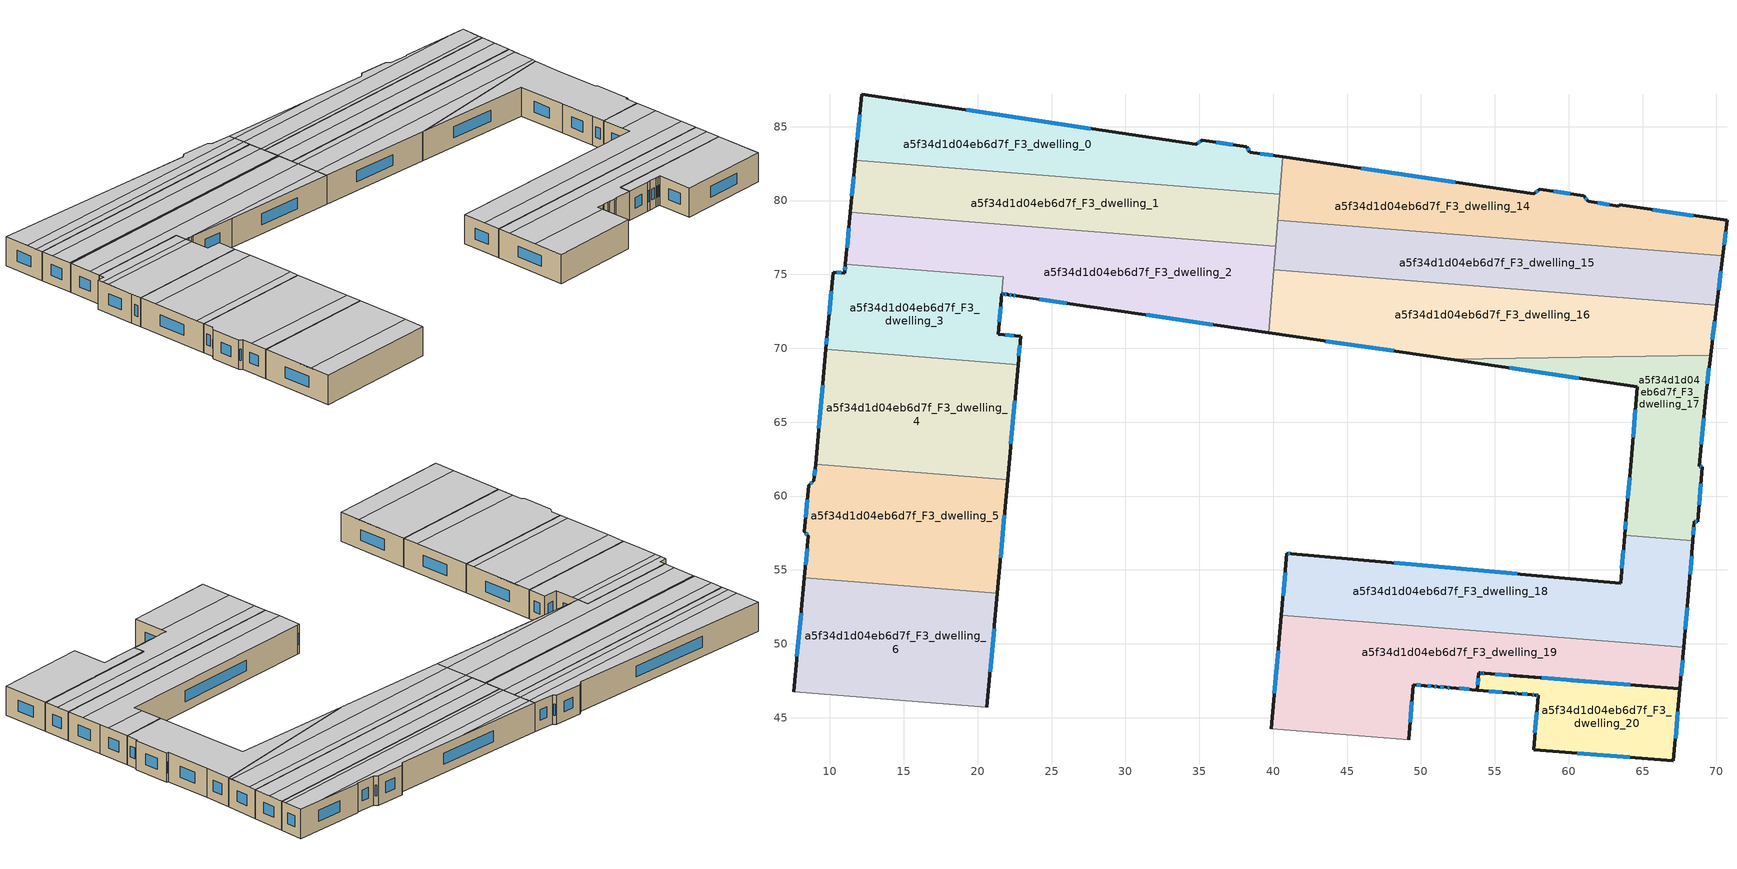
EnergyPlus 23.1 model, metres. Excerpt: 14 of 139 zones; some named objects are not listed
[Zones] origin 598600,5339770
a5f34d1d04eb6d7f_F3_dwelling_0
 floor to a5f34d1d04eb6d7f_F2_dwelling_0 (EU_floor_Construction): 40.65,82.95 40.45,80.43 11.72,82.73 12.15,87.2 34.75,83.8 35.21,84.1 38.2,83.65 38.43,83.27 z9
 wall outside (EU_wall_Construction): 40.65,82.95 38.43,83.27 38.2,83.65 35.21,84.1 34.75,83.8 12.15,87.2 11.72,82.73 z9:12
 wall to a5f34d1d04eb6d7f_F3_dwelling_1 (EU_wall_Construction): 11.72,82.73 40.45,80.43 z9:12
 wall to a5f34d1d04eb6d7f_F3_dwelling_14 (EU_wall_Construction): 40.45,80.43 40.65,82.95 z9:12
 window (EU_Window_Construction): 37.26,83.79 36.15,83.96 / 38.36,83.39 38.27,83.53 / 39.96,83.05 39.13,83.17 / 12.01,85.8 11.86,84.13 / 27.67,84.87 19.23,86.13 / 35.06,84 34.89,83.89 z9.94:11.06
 ceiling to a5f34d1d04eb6d7f_F4_dwelling_0 (EU_floor_Construction): 40.6,82.27 40.65,82.95 38.43,83.27 38.29,83.51 38.2,83.65 35.21,84.1 34.75,83.8 12.15,87.2 11.9,84.57 z12
 ceiling to a5f34d1d04eb6d7f_F4_dwelling_1 (EU_floor_Construction): 40.51,81.21 40.6,82.27 11.9,84.57 11.8,83.51 z12
 ceiling to a5f34d1d04eb6d7f_F4_dwelling_2 (EU_floor_Construction): 40.45,80.43 40.51,81.21 11.8,83.51 11.72,82.73 z12
a5f34d1d04eb6d7f_F3_dwelling_1
 floor to a5f34d1d04eb6d7f_F2_dwelling_1 (EU_floor_Construction): 40.45,80.43 40.17,76.91 11.39,79.21 11.72,82.73 z9
 wall outside (EU_wall_Construction): 11.72,82.73 11.39,79.21 z9:12
 wall to a5f34d1d04eb6d7f_F3_dwelling_2 (EU_wall_Construction): 11.39,79.21 40.17,76.91 z9:12
 wall to a5f34d1d04eb6d7f_F3_dwelling_15 (EU_wall_Construction): 40.17,76.91 40.31,78.67 z9:12
 wall to a5f34d1d04eb6d7f_F3_dwelling_14 (EU_wall_Construction): 40.31,78.67 40.45,80.43 z9:12
 window (EU_Window_Construction): 11.62,81.62 11.49,80.31 z9.94:11.06
 ceiling to a5f34d1d04eb6d7f_F4_dwelling_3 (EU_floor_Construction): 40.18,77.06 40.35,79.14 11.6,81.44 11.4,79.36 z12
 ceiling to a5f34d1d04eb6d7f_F4_dwelling_2 (EU_floor_Construction): 40.35,79.14 40.45,80.43 11.72,82.73 11.6,81.44 z12
 ceiling adiabatic (EU_roof_Construction): 40.17,76.91 40.18,77.06 11.4,79.36 11.39,79.21 z12
a5f34d1d04eb6d7f_F3_dwelling_14
 floor to a5f34d1d04eb6d7f_F2_dwelling_14 (EU_floor_Construction): 70.72,78.66 70.42,76.26 40.31,78.67 40.65,82.95 57.64,80.47 58.05,80.78 61.03,80.32 61.32,79.94 63.38,79.62 63.42,79.72 z9
 wall outside (EU_wall_Construction): 70.42,76.26 70.72,78.66 63.42,79.72 63.38,79.62 61.32,79.94 61.03,80.32 58.05,80.78 57.64,80.47 40.65,82.95 z9:12
 wall to a5f34d1d04eb6d7f_F3_dwelling_15 (EU_wall_Construction): 40.31,78.67 70.42,76.26 z9:12
 window (EU_Window_Construction): 60.09,80.46 58.98,80.63 / 61.23,80.06 61.12,80.2 / 62.74,79.72 61.97,79.84 / 68.43,78.99 65.71,79.38 / 70.52,77.01 70.62,77.9 / 52.31,81.25 45.98,82.17 / 57.92,80.68 57.77,80.56 z9.94:11.06
 ceiling to a5f34d1d04eb6d7f_F4_dwelling_1 (EU_floor_Construction): 68.66,78.95 63.42,79.72 63.38,79.62 61.32,79.94 61.03,80.32 58.05,80.78 57.64,80.47 50.95,81.44 40.6,82.27 40.51,81.21 z12
 ceiling to a5f34d1d04eb6d7f_F4_dwelling_2 (EU_floor_Construction): 70.48,76.72 70.72,78.66 68.66,78.95 40.51,81.21 40.35,79.14 z12
 ceiling to a5f34d1d04eb6d7f_F4_dwelling_0 (EU_floor_Construction): 50.95,81.44 40.65,82.95 40.6,82.27 z12
 ceiling to a5f34d1d04eb6d7f_F4_dwelling_3 (EU_floor_Construction): 70.42,76.26 70.48,76.72 40.35,79.14 40.31,78.67 z12
a5f34d1d04eb6d7f_F3_dwelling_15
 floor to a5f34d1d04eb6d7f_F2_dwelling_15 (EU_floor_Construction): 70.42,76.26 70.01,72.9 40.04,75.3 40.31,78.67 z9
 wall outside (EU_wall_Construction): 70.01,72.9 70.42,76.26 z9:12
 wall to a5f34d1d04eb6d7f_F3_dwelling_16 (EU_wall_Construction): 40.04,75.3 70.01,72.9 z9:12
 wall to a5f34d1d04eb6d7f_F3_dwelling_2 (EU_wall_Construction): 40.17,76.91 40.04,75.3 z9:12
 window (EU_Window_Construction): 70.14,73.95 70.3,75.21 z9.94:11.06
 ceiling to a5f34d1d04eb6d7f_F4_dwelling_4 (EU_floor_Construction): 70.01,72.9 70.23,74.65 40.18,77.06 40.04,75.3 z12
 ceiling to a5f34d1d04eb6d7f_F4_dwelling_3 (EU_floor_Construction): 70.23,74.65 70.42,76.26 40.31,78.67 40.18,77.06 z12
a5f34d1d04eb6d7f_F3_dwelling_16
 floor to a5f34d1d04eb6d7f_F2_dwelling_16 (EU_floor_Construction): 70.01,72.9 69.6,69.53 52.02,69.26 39.7,71.06 40.04,75.3 z9
 wall outside (EU_wall_Construction): 39.7,71.06 52.01,69.26 / 69.6,69.53 70.01,72.9 z9:12
 wall to a5f34d1d04eb6d7f_F3_dwelling_17 (EU_wall_Construction): 52.02,69.26 69.6,69.52 z9:12
 wall to a5f34d1d04eb6d7f_F3_dwelling_2 (EU_wall_Construction): 40.04,75.3 39.7,71.06 z9:12
 window (EU_Window_Construction): 43.56,70.49 48.15,69.82 / 69.73,70.59 69.89,71.84 z9.94:11.06
 ceiling to a5f34d1d04eb6d7f_F4_dwelling_5 (EU_floor_Construction): 69.64,69.86 69.92,72.13 39.98,74.53 39.8,72.25 z12
 ceiling to a5f34d1d04eb6d7f_F4_dwelling_6 (EU_floor_Construction): 69.6,69.52 69.64,69.86 39.8,72.25 39.7,71.06 52.02,69.26 z12
 ceiling to a5f34d1d04eb6d7f_F4_dwelling_4 (EU_floor_Construction): 69.92,72.13 70.01,72.9 40.04,75.3 39.98,74.53 z12
a5f34d1d04eb6d7f_F3_dwelling_17
 floor to a5f34d1d04eb6d7f_F2_dwelling_17 (EU_floor_Construction): 69.6,69.52 69.26,66.74 68.83,62.03 69.05,61.99 68.73,58.25 68.51,58.29 68.4,56.96 63.79,57.33 63.9,58.69 64.23,62.42 64.65,67.41 52.02,69.26 z9
 wall outside (EU_wall_Construction): 68.4,56.96 68.51,58.29 68.73,58.25 69.05,61.99 68.83,62.03 69.26,66.74 69.6,69.52 / 52.02,69.26 64.65,67.41 64.23,62.42 63.9,58.69 63.79,57.33 z9:12
 wall to a5f34d1d04eb6d7f_F3_dwelling_18 (EU_wall_Construction): 63.79,57.33 68.4,56.96 z9:12
 window (EU_Window_Construction): 69.37,67.61 69.5,68.65 / 68.97,63.5 69.13,65.26 / 68.98,62 68.9,62.01 / 68.83,59.42 68.95,60.82 / 68.58,58.28 68.66,58.27 / 68.44,57.38 68.48,57.87 / 63.87,58.26 63.83,57.76 / 64.13,61.25 64.01,59.86 / 64.52,65.85 64.36,63.99 / 55.98,68.68 60.69,67.99 z9.94:11.06
 ceiling to a5f34d1d04eb6d7f_F4_dwelling_6 (EU_floor_Construction): 68.4,56.97 68.51,58.29 68.73,58.25 69.05,61.99 68.83,62.03 69.26,66.74 69.6,69.52 52.02,69.26 64.65,67.41 64.23,62.42 63.9,58.69 63.79,57.33 z12
a5f34d1d04eb6d7f_F3_dwelling_18
 floor to a5f34d1d04eb6d7f_F2_dwelling_18 (EU_floor_Construction): 68.4,56.96 68.14,53.68 67.79,49.76 40.55,51.94 40.93,56.13 41.22,56.1 63.51,54.1 63.79,57.33 z9
 wall outside (EU_wall_Construction): 63.79,57.33 63.51,54.1 41.22,56.1 40.93,56.13 40.55,51.94 / 67.79,49.76 68.14,53.68 68.4,56.96 z9:12
 wall to a5f34d1d04eb6d7f_F3_dwelling_19 (EU_wall_Construction): 40.55,51.94 67.79,49.76 z9:12
 window (EU_Window_Construction): 41.13,56.11 41.02,56.12 / 56.53,54.73 48.21,55.48 / 63.7,56.32 63.6,55.12 / 68.22,54.71 68.32,55.94 / 67.9,50.99 68.03,52.45 / 40.81,54.82 40.67,53.25 z9.94:11.06
 ceiling to a5f34d1d04eb6d7f_F4_dwelling_10 (EU_floor_Construction): 67.94,51.52 68.14,53.68 68.22,54.64 63.59,55.01 63.51,54.1 41.22,56.1 40.93,56.13 40.71,53.7 z12
 ceiling to a5f34d1d04eb6d7f_F4_dwelling_6 (EU_floor_Construction): 68.22,54.64 68.4,56.97 63.79,57.33 63.59,55.01 z12
 ceiling to a5f34d1d04eb6d7f_F4_dwelling_11 (EU_floor_Construction): 67.79,49.76 67.94,51.52 40.71,53.7 40.55,51.94 z12
a5f34d1d04eb6d7f_F3_dwelling_19
 floor to a5f34d1d04eb6d7f_F2_dwelling_19 (EU_floor_Construction): 67.79,49.76 67.53,46.94 53.92,48.03 53.82,46.87 52.03,47.02 51.73,47.05 51.13,47.1 50.83,47.13 50.29,47.17 50.23,47.18 49.48,47.24 49.17,43.52 39.86,44.26 40.55,51.94 z9
 wall outside (EU_wall_Construction): 49.17,43.52 49.48,47.24 50.23,47.18 50.29,47.17 50.83,47.13 51.13,47.1 / 40.55,51.94 39.86,44.26 / 53.82,46.87 53.92,48.03 67.53,46.94 67.79,49.76 z9:12
 wall to a5f34d1d04eb6d7f_F3_dwelling_22 (EU_wall_Construction): 39.86,44.26 49.17,43.52 z9:12
 wall to a5f34d1d04eb6d7f_F3_dwelling_20 (EU_wall_Construction): 51.13,47.1 51.73,47.05 52.03,47.02 53.82,46.87 z9:12
 window (EU_Window_Construction): 49.72,47.22 50,47.2 / 49.27,44.68 49.39,46.07 / 40.34,49.53 40.08,46.67 / 67.61,47.83 67.71,48.88 / 58.19,47.69 63.27,47.29 / 53.85,47.24 53.89,47.67 / 50.92,47.12 51.04,47.11 / 50.46,47.16 50.66,47.14 z9.94:11.06
 ceiling to a5f34d1d04eb6d7f_F4_dwelling_12 (EU_floor_Construction): 67.53,46.94 67.67,48.41 40.43,50.59 40.15,47.49 49.44,46.74 49.48,47.24 50.24,47.18 50.29,47.17 50.83,47.13 51.13,47.1 51.73,47.05 52.03,47.02 53.82,46.87 53.92,48.03 54,48.03 54.13,48.02 54.3,48 56.69,47.81 56.77,47.81 z12
 ceiling to a5f34d1d04eb6d7f_F4_dwelling_15 (EU_floor_Construction): 49.17,43.52 49.44,46.74 40.15,47.49 39.86,44.26 z12
 ceiling to a5f34d1d04eb6d7f_F4_dwelling_11 (EU_floor_Construction): 67.67,48.41 67.79,49.76 40.55,51.94 40.43,50.59 z12
a5f34d1d04eb6d7f_F3_dwelling_2
 floor to a5f34d1d04eb6d7f_F2_dwelling_2 (EU_floor_Construction): 40.17,76.91 39.7,71.06 22.6,73.55 22.38,73.58 22.08,73.63 21.99,73.64 21.79,73.67 21.64,73.69 21.74,74.84 11.06,75.7 11.39,79.21 z9
 wall outside (EU_wall_Construction): 21.64,73.69 21.79,73.67 21.99,73.64 22.08,73.63 22.38,73.58 22.6,73.55 27.6,72.82 / 11.39,79.21 11.06,75.7 / 27.61,72.82 39.7,71.06 z9:12
 wall to a5f34d1d04eb6d7f_F3_dwelling_3 (EU_wall_Construction): 21.74,74.84 21.64,73.69 / 11.06,75.7 21.74,74.85 z9:12
 window (EU_Window_Construction): 22.45,73.57 22.53,73.56 / 22.18,73.61 22.29,73.6 / 21.85,73.66 21.93,73.65 / 21.69,73.69 21.74,73.68 / 11.29,78.11 11.16,76.8 / 31.4,72.27 35.91,71.61 / 24.17,73.32 26.03,73.05 z9.94:11.06
 ceiling adiabatic (EU_roof_Construction): 39.98,74.53 40.17,76.91 11.39,79.21 11.17,76.83 z12; 39.7,71.06 39.8,72.25 21.64,73.71 21.64,73.69 21.79,73.67 21.99,73.64 22.08,73.63 22.38,73.58 22.6,73.55 z12
 ceiling to a5f34d1d04eb6d7f_F4_dwelling_5 (EU_floor_Construction): 39.8,72.25 39.98,74.53 11.17,76.83 11.06,75.7 21.74,74.84 21.64,73.71 z12
a5f34d1d04eb6d7f_F3_dwelling_20
 floor to a5f34d1d04eb6d7f_F2_dwelling_20 (EU_floor_Construction): 67.53,46.94 67.09,42.08 57.62,42.84 57.94,46.52 57.78,46.53 57.73,46.54 57.49,46.56 56.59,46.63 56.29,46.66 51.13,47.1 51.73,47.05 52.03,47.02 53.82,46.87 53.92,48.03 54,48.03 54.13,48.02 54.3,48 56.69,47.81 56.77,47.81 z9
 wall outside (EU_wall_Construction): 57.49,46.56 57.73,46.54 57.78,46.53 57.94,46.52 57.62,42.84 67.09,42.08 67.53,46.94 56.77,47.81 56.69,47.81 54.3,48 54.13,48.02 54,48.03 53.92,48.03 53.82,46.87 52.03,47.02 51.73,47.05 51.13,47.1 / 53.82,46.87 56.29,46.66 56.59,46.63 57.49,46.56 z9:12
 window (EU_Window_Construction): 57.56,46.55 57.65,46.54 / 57.83,46.53 57.89,46.52 / 57.84,45.36 57.72,43.99 / 60.59,42.6 64.12,42.32 / 67.23,43.61 67.4,45.42 / 64.16,47.21 60.15,47.54 / 55.94,47.87 55.05,47.94 / 54.24,48.01 54.18,48.01 / 54.09,48.02 54.04,48.02 / 53.89,47.67 53.85,47.24 / 53.26,46.92 52.59,46.98 / 51.93,47.03 51.82,47.04 / 51.54,47.07 51.32,47.08 / 56.38,46.65 56.5,46.64 / 56.87,46.61 57.2,46.58 / 54.59,46.8 55.52,46.73 z9.94:11.06
 ceiling to a5f34d1d04eb6d7f_F4_dwelling_12 (EU_floor_Construction): 67.09,42.08 67.53,46.94 56.77,47.81 56.69,47.81 54.3,48 54.13,48.02 54,48.03 53.92,48.03 53.82,46.87 52.03,47.02 51.73,47.05 51.13,47.1 56.29,46.66 56.59,46.63 57.61,46.55 57.73,46.54 57.78,46.53 57.94,46.52 57.62,42.84 z12
a5f34d1d04eb6d7f_F3_dwelling_3
 floor to a5f34d1d04eb6d7f_F2_dwelling_3 (EU_floor_Construction): 21.74,74.85 21.64,73.69 21.39,70.95 22.92,70.8 22.74,68.88 9.73,69.93 9.83,71.01 10.21,75.15 11,75.09 11.06,75.7 z9
 wall outside (EU_wall_Construction): 22.74,68.88 22.92,70.8 21.39,70.95 21.64,73.69 / 11.06,75.7 11,75.09 10.21,75.15 9.83,71.01 9.73,69.93 z9:12
 wall to a5f34d1d04eb6d7f_F3_dwelling_4 (EU_wall_Construction): 9.73,69.93 22.74,68.88 z9:12
 window (EU_Window_Construction): 21.46,71.81 21.56,72.83 / 22.44,70.85 21.87,70.9 / 22.8,69.49 22.86,70.2 / 9.8,70.67 9.76,70.27 / 10.09,73.85 9.95,72.31 / 10.75,75.11 10.46,75.13 / 11.04,75.51 11.02,75.28 z9.94:11.06
 ceiling to a5f34d1d04eb6d7f_F4_dwelling_7 (EU_floor_Construction): 22.74,68.89 22.92,70.8 21.39,70.95 21.57,72.96 10.09,73.88 9.83,71.01 9.73,69.93 z12
 ceiling to a5f34d1d04eb6d7f_F4_dwelling_5 (EU_floor_Construction): 21.64,73.71 21.74,74.85 11.06,75.7 11,75.09 10.21,75.15 10.16,74.62 z12
 ceiling to a5f34d1d04eb6d7f_F4_dwelling_6 (EU_floor_Construction): 21.57,72.96 21.64,73.69 21.64,73.71 10.16,74.62 10.09,73.88 z12
a5f34d1d04eb6d7f_F3_dwelling_4
 floor to a5f34d1d04eb6d7f_F2_dwelling_4 (EU_floor_Construction): 22.74,68.88 22.04,61.11 9.03,62.15 9.73,69.93 z9
 wall outside (EU_wall_Construction): 9.73,69.93 9.03,62.15 / 22.04,61.11 22.74,68.88 z9:12
 wall to a5f34d1d04eb6d7f_F3_dwelling_5 (EU_wall_Construction): 9.03,62.15 22.04,61.11 z9:12
 window (EU_Window_Construction): 9.51,67.49 9.25,64.59 / 22.26,63.55 22.52,66.45 z9.94:11.06
 ceiling to a5f34d1d04eb6d7f_F4_dwelling_8 (EU_floor_Construction): 22.12,62.04 22.57,67 9.56,68.04 9.11,63.08 z12
 ceiling to a5f34d1d04eb6d7f_F4_dwelling_7 (EU_floor_Construction): 22.57,67 22.74,68.89 9.73,69.93 9.56,68.04 z12
 ceiling to a5f34d1d04eb6d7f_F4_dwelling_9 (EU_floor_Construction): 22.04,61.11 22.12,62.04 9.11,63.08 9.03,62.15 z12
a5f34d1d04eb6d7f_F3_dwelling_5
 floor to a5f34d1d04eb6d7f_F2_dwelling_5 (EU_floor_Construction): 22.04,61.11 21.34,53.43 8.28,54.48 8.55,57.31 8.28,57.58 8.58,60.74 8.93,61.02 9.03,62.15 z9
 wall outside (EU_wall_Construction): 9.03,62.15 8.93,61.02 8.58,60.74 8.28,57.58 8.55,57.31 8.28,54.48 / 21.34,53.43 22.04,61.11 z9:12
 wall to a5f34d1d04eb6d7f_F3_dwelling_6 (EU_wall_Construction): 8.28,54.48 21.34,53.43 z9:12
 window (EU_Window_Construction): 8.82,60.93 8.69,60.83 / 9,61.8 8.96,61.38 / 21.56,55.84 21.82,58.71 / 8.46,56.42 8.36,55.37 / 8.37,57.5 8.46,57.4 / 8.48,59.75 8.37,58.57 z9.94:11.06
 ceiling to a5f34d1d04eb6d7f_F4_dwelling_9 (EU_floor_Construction): 21.49,55.11 22.04,61.11 9.03,62.15 8.93,61.02 8.58,60.74 8.28,57.58 8.55,57.31 8.45,56.28 z12
 ceiling to a5f34d1d04eb6d7f_F4_dwelling_13 (EU_floor_Construction): 21.34,53.43 21.49,55.11 8.45,56.28 8.28,54.48 z12
a5f34d1d04eb6d7f_F3_dwelling_6
 floor to a5f34d1d04eb6d7f_F2_dwelling_6 (EU_floor_Construction): 21.34,53.43 20.63,45.7 7.54,46.75 8.28,54.48 z9
 wall outside (EU_wall_Construction): 8.28,54.48 7.54,46.75 / 20.63,45.7 21.34,53.43 z9:12
 wall to a5f34d1d04eb6d7f_F3_dwelling_7 (EU_wall_Construction): 7.54,46.75 20.63,45.7 z9:12
 window (EU_Window_Construction): 8.05,52.06 7.77,49.17 / 20.85,48.12 21.12,51.01 z9.94:11.06
 ceiling to a5f34d1d04eb6d7f_F4_dwelling_13 (EU_floor_Construction): 20.83,47.9 21.34,53.43 8.28,54.48 7.75,48.94 z12
 ceiling to a5f34d1d04eb6d7f_F4_dwelling_14 (EU_floor_Construction): 20.63,45.7 20.83,47.9 7.75,48.94 7.54,46.75 z12
[Building]
EU S2 Campaign: North Axis=0; Terrain=City; Solar Distribution=FullExterior
[Site:Location]
Vienna: Latitude=48; Longitude=16.5; Time Zone=1; Elevation=183
[SizingPeriod:WeatherFileDays]
AnnualSizingPeriod: Begin Month=1; Begin Day of Month=1; End Month=12; End Day of Month=31; Day of Week for Start Day=Monday; Use Weather File Daylight Saving Period=No; Use Weather File Rain and Snow Indicators=No
[MATERIAL]
EU_InternalMass_Material: Roughness=MediumRough; Thickness=0.1; Conductivity=1; Density=1800; Specific Heat=900; Thermal Absorptance=0.9; Solar Absorptance=0.7; Visible Absorptance=0.7
[MATERIAL:NOMASS] Roughness=MediumRough; Thermal Absorptance=0.9; Solar Absorptance=0.7; Visible Absorptance=0.7
Name | Thermal Resistance
EU_wall_NoMass | 0.914258
EU_roof_NoMass | 0.954009
EU_floor_NoMass | 1.09711
[WINDOWMATERIAL:SIMPLEGLAZINGSYSTEM]
EU_Window_SimpleGlazing: UFactor=2.09642; Solar Heat Gain Coefficient=0.65; Visible Transmittance=0.65
[CONSTRUCTION]
EU_wall_Construction: EU_wall_NoMass
EU_roof_Construction: EU_roof_NoMass
EU_floor_Construction: EU_floor_NoMass
EU_Window_Construction: EU_Window_SimpleGlazing
EU_InternalMass_Construction: EU_InternalMass_Material
[ZONE] Type=1; Multiplier=1; Ceiling Height=autocalculate; Floor Area=autocalculate; Part of Total Floor Area=Yes
Name | Volume
a5f34d1d04eb6d7f_F3_dwelling_0 | 305.624
a5f34d1d04eb6d7f_F3_dwelling_1 | 305.588
a5f34d1d04eb6d7f_F3_dwelling_14 | 305.602
a5f34d1d04eb6d7f_F3_dwelling_15 | 305.603
a5f34d1d04eb6d7f_F3_dwelling_16 | 396.879
a5f34d1d04eb6d7f_F3_dwelling_17 | 214.189
a5f34d1d04eb6d7f_F3_dwelling_18 | 379.382
a5f34d1d04eb6d7f_F3_dwelling_19 | 383.472
a5f34d1d04eb6d7f_F3_dwelling_2 | 401.276
a5f34d1d04eb6d7f_F3_dwelling_20 | 154.003
a5f34d1d04eb6d7f_F3_dwelling_3 | 209.968
a5f34d1d04eb6d7f_F3_dwelling_4 | 305.599
a5f34d1d04eb6d7f_F3_dwelling_5 | 305.621
a5f34d1d04eb6d7f_F3_dwelling_6 | 305.608
[INTERNALMASS] Construction=EU_InternalMass_Construction
Name | Zone or ZoneList | Surface Area
a5f34d1d04eb6d7f_F3_dwelling_0_EU_InternalMass | a5f34d1d04eb6d7f_F3_dwelling_0 | 101.874
a5f34d1d04eb6d7f_F3_dwelling_1_EU_InternalMass | a5f34d1d04eb6d7f_F3_dwelling_1 | 101.865
a5f34d1d04eb6d7f_F3_dwelling_2_EU_InternalMass | a5f34d1d04eb6d7f_F3_dwelling_2 | 133.755
a5f34d1d04eb6d7f_F3_dwelling_3_EU_InternalMass | a5f34d1d04eb6d7f_F3_dwelling_3 | 69.992
a5f34d1d04eb6d7f_F3_dwelling_4_EU_InternalMass | a5f34d1d04eb6d7f_F3_dwelling_4 | 101.867
a5f34d1d04eb6d7f_F3_dwelling_5_EU_InternalMass | a5f34d1d04eb6d7f_F3_dwelling_5 | 101.874
a5f34d1d04eb6d7f_F3_dwelling_6_EU_InternalMass | a5f34d1d04eb6d7f_F3_dwelling_6 | 101.869
a5f34d1d04eb6d7f_F3_dwelling_14_EU_InternalMass | a5f34d1d04eb6d7f_F3_dwelling_14 | 101.868
a5f34d1d04eb6d7f_F3_dwelling_15_EU_InternalMass | a5f34d1d04eb6d7f_F3_dwelling_15 | 101.868
a5f34d1d04eb6d7f_F3_dwelling_16_EU_InternalMass | a5f34d1d04eb6d7f_F3_dwelling_16 | 132.339
a5f34d1d04eb6d7f_F3_dwelling_17_EU_InternalMass | a5f34d1d04eb6d7f_F3_dwelling_17 | 71.3981
a5f34d1d04eb6d7f_F3_dwelling_18_EU_InternalMass | a5f34d1d04eb6d7f_F3_dwelling_18 | 126.473
a5f34d1d04eb6d7f_F3_dwelling_19_EU_InternalMass | a5f34d1d04eb6d7f_F3_dwelling_19 | 127.811
a5f34d1d04eb6d7f_F3_dwelling_20_EU_InternalMass | a5f34d1d04eb6d7f_F3_dwelling_20 | 51.3323
[OTHEREQUIPMENT] Fuel Type=Electricity; Design Level Calculation Method=Watts/Area; Power per Zone Floor Area=1; Fraction Latent=0; Fraction Radiant=0; Fraction Lost=0; Carbon Dioxide Generation Rate=0; EndUse Subcategory=EU_Step8_InternalGains
Name | Zone or ZoneList or Space or SpaceList | Schedule
EU_Step8_InternalGain_a5f34d1d04eb6d7f_F3_dwelling_0_f000 | a5f34d1d04eb6d7f_F3_dwelling_0 | EU_Step8_GainSchedule_a5f34d1d04eb6d7f_F3_dwelling_0_f000
EU_Step8_InternalGain_a5f34d1d04eb6d7f_F3_dwelling_1_f000 | a5f34d1d04eb6d7f_F3_dwelling_1 | EU_Step8_GainSchedule_a5f34d1d04eb6d7f_F3_dwelling_1_f000
EU_Step8_InternalGain_a5f34d1d04eb6d7f_F3_dwelling_2_f000 | a5f34d1d04eb6d7f_F3_dwelling_2 | EU_Step8_GainSchedule_a5f34d1d04eb6d7f_F3_dwelling_2_f000
EU_Step8_InternalGain_a5f34d1d04eb6d7f_F3_dwelling_3_f000 | a5f34d1d04eb6d7f_F3_dwelling_3 | EU_Step8_GainSchedule_a5f34d1d04eb6d7f_F3_dwelling_3_f000
EU_Step8_InternalGain_a5f34d1d04eb6d7f_F3_dwelling_4_f000 | a5f34d1d04eb6d7f_F3_dwelling_4 | EU_Step8_GainSchedule_a5f34d1d04eb6d7f_F3_dwelling_4_f000
EU_Step8_InternalGain_a5f34d1d04eb6d7f_F3_dwelling_5_f000 | a5f34d1d04eb6d7f_F3_dwelling_5 | EU_Step8_GainSchedule_a5f34d1d04eb6d7f_F3_dwelling_5_f000
EU_Step8_InternalGain_a5f34d1d04eb6d7f_F3_dwelling_6_f000 | a5f34d1d04eb6d7f_F3_dwelling_6 | EU_Step8_GainSchedule_a5f34d1d04eb6d7f_F3_dwelling_6_f000
EU_Step8_InternalGain_a5f34d1d04eb6d7f_F3_dwelling_14_f000 | a5f34d1d04eb6d7f_F3_dwelling_14 | EU_Step8_GainSchedule_a5f34d1d04eb6d7f_F3_dwelling_14_f000
EU_Step8_InternalGain_a5f34d1d04eb6d7f_F3_dwelling_15_f000 | a5f34d1d04eb6d7f_F3_dwelling_15 | EU_Step8_GainSchedule_a5f34d1d04eb6d7f_F3_dwelling_15_f000
EU_Step8_InternalGain_a5f34d1d04eb6d7f_F3_dwelling_16_f000 | a5f34d1d04eb6d7f_F3_dwelling_16 | EU_Step8_GainSchedule_a5f34d1d04eb6d7f_F3_dwelling_16_f000
EU_Step8_InternalGain_a5f34d1d04eb6d7f_F3_dwelling_17_f000 | a5f34d1d04eb6d7f_F3_dwelling_17 | EU_Step8_GainSchedule_a5f34d1d04eb6d7f_F3_dwelling_17_f000
EU_Step8_InternalGain_a5f34d1d04eb6d7f_F3_dwelling_18_f000 | a5f34d1d04eb6d7f_F3_dwelling_18 | EU_Step8_GainSchedule_a5f34d1d04eb6d7f_F3_dwelling_18_f000
EU_Step8_InternalGain_a5f34d1d04eb6d7f_F3_dwelling_19_f000 | a5f34d1d04eb6d7f_F3_dwelling_19 | EU_Step8_GainSchedule_a5f34d1d04eb6d7f_F3_dwelling_19_f000
EU_Step8_InternalGain_a5f34d1d04eb6d7f_F3_dwelling_20_f000 | a5f34d1d04eb6d7f_F3_dwelling_20 | EU_Step8_GainSchedule_a5f34d1d04eb6d7f_F3_dwelling_20_f000
[ZONEVENTILATION:DESIGNFLOWRATE] Schedule=EU_AlwaysOn; Design Flow Rate Calculation Method=AirChanges/Hour; Air Changes per Hour=0.546891; Ventilation Type=Natural; Fan Pressure Rise=0; Fan Total Efficiency=1; Constant Term Coefficient=1; Temperature Term Coefficient=0; Velocity Term Coefficient=0; Velocity Squared Term Coefficient=0; Minimum Indoor Temperature=-100; Maximum Indoor Temperature=100; Delta Temperature=-100; Minimum Outdoor Temperature=-100; Maximum Outdoor Temperature=100; Maximum Wind Speed=40
Name | Zone or ZoneList or Space or SpaceList
EU_ConstantAir_a5f34d1d04eb6d7f_F3_dwelling_0 | a5f34d1d04eb6d7f_F3_dwelling_0
EU_ConstantAir_a5f34d1d04eb6d7f_F3_dwelling_1 | a5f34d1d04eb6d7f_F3_dwelling_1
EU_ConstantAir_a5f34d1d04eb6d7f_F3_dwelling_2 | a5f34d1d04eb6d7f_F3_dwelling_2
EU_ConstantAir_a5f34d1d04eb6d7f_F3_dwelling_3 | a5f34d1d04eb6d7f_F3_dwelling_3
EU_ConstantAir_a5f34d1d04eb6d7f_F3_dwelling_4 | a5f34d1d04eb6d7f_F3_dwelling_4
EU_ConstantAir_a5f34d1d04eb6d7f_F3_dwelling_5 | a5f34d1d04eb6d7f_F3_dwelling_5
EU_ConstantAir_a5f34d1d04eb6d7f_F3_dwelling_6 | a5f34d1d04eb6d7f_F3_dwelling_6
EU_ConstantAir_a5f34d1d04eb6d7f_F3_dwelling_14 | a5f34d1d04eb6d7f_F3_dwelling_14
EU_ConstantAir_a5f34d1d04eb6d7f_F3_dwelling_15 | a5f34d1d04eb6d7f_F3_dwelling_15
EU_ConstantAir_a5f34d1d04eb6d7f_F3_dwelling_16 | a5f34d1d04eb6d7f_F3_dwelling_16
EU_ConstantAir_a5f34d1d04eb6d7f_F3_dwelling_17 | a5f34d1d04eb6d7f_F3_dwelling_17
EU_ConstantAir_a5f34d1d04eb6d7f_F3_dwelling_18 | a5f34d1d04eb6d7f_F3_dwelling_18
EU_ConstantAir_a5f34d1d04eb6d7f_F3_dwelling_19 | a5f34d1d04eb6d7f_F3_dwelling_19
EU_ConstantAir_a5f34d1d04eb6d7f_F3_dwelling_20 | a5f34d1d04eb6d7f_F3_dwelling_20
[HVACTEMPLATE:ZONE:IDEALLOADSAIRSYSTEM] System Availability Schedule=EU_AlwaysOn; Maximum Heating Supply Air Temperature=50; Minimum Cooling Supply Air Temperature=13; Maximum Heating Supply Air Humidity Ratio=0.0156; Minimum Cooling Supply Air Humidity Ratio=0.0077; Heating Limit=NoLimit; Cooling Limit=NoLimit; Heating Availability Schedule=EU_AlwaysOn; Cooling Availability Schedule=EU_CoolingOff; Dehumidification Control Type=ConstantSensibleHeatRatio; Cooling Sensible Heat Ratio=0.7; Dehumidification Setpoint=60; Humidification Control Type=None; Humidification Setpoint=30; Outdoor Air Method=None; Outdoor Air Flow Rate per Person=0.00944; Outdoor Air Flow Rate per Zone Floor Area=0; Outdoor Air Flow Rate per Zone=0; Demand Controlled Ventilation Type=None; Outdoor Air Economizer Type=NoEconomizer; Heat Recovery Type=None; Sensible Heat Recovery Effectiveness=0.7; Latent Heat Recovery Effectiveness=0.65
Name | Template Thermostat
a5f34d1d04eb6d7f_F3_dwelling_0 | EU_HeatOnly_a5f34d1d04eb6d7f_F3_dwelling_0
a5f34d1d04eb6d7f_F3_dwelling_1 | EU_HeatOnly_a5f34d1d04eb6d7f_F3_dwelling_1
a5f34d1d04eb6d7f_F3_dwelling_2 | EU_HeatOnly_a5f34d1d04eb6d7f_F3_dwelling_2
a5f34d1d04eb6d7f_F3_dwelling_3 | EU_HeatOnly_a5f34d1d04eb6d7f_F3_dwelling_3
a5f34d1d04eb6d7f_F3_dwelling_4 | EU_HeatOnly_a5f34d1d04eb6d7f_F3_dwelling_4
a5f34d1d04eb6d7f_F3_dwelling_5 | EU_HeatOnly_a5f34d1d04eb6d7f_F3_dwelling_5
a5f34d1d04eb6d7f_F3_dwelling_6 | EU_HeatOnly_a5f34d1d04eb6d7f_F3_dwelling_6
a5f34d1d04eb6d7f_F3_dwelling_14 | EU_HeatOnly_a5f34d1d04eb6d7f_F3_dwelling_14
a5f34d1d04eb6d7f_F3_dwelling_15 | EU_HeatOnly_a5f34d1d04eb6d7f_F3_dwelling_15
a5f34d1d04eb6d7f_F3_dwelling_16 | EU_HeatOnly_a5f34d1d04eb6d7f_F3_dwelling_16
a5f34d1d04eb6d7f_F3_dwelling_17 | EU_HeatOnly_a5f34d1d04eb6d7f_F3_dwelling_17
a5f34d1d04eb6d7f_F3_dwelling_18 | EU_HeatOnly_a5f34d1d04eb6d7f_F3_dwelling_18
a5f34d1d04eb6d7f_F3_dwelling_19 | EU_HeatOnly_a5f34d1d04eb6d7f_F3_dwelling_19
a5f34d1d04eb6d7f_F3_dwelling_20 | EU_HeatOnly_a5f34d1d04eb6d7f_F3_dwelling_20
[SIZING:ZONE] Zone Cooling Design Supply Air Temperature Input Method=SupplyAirTemperature; Zone Cooling Design Supply Air Temperature=13; Zone Heating Design Supply Air Temperature Input Method=SupplyAirTemperature; Zone Heating Design Supply Air Temperature=50; Zone Cooling Design Supply Air Humidity Ratio=0.008; Zone Heating Design Supply Air Humidity Ratio=0.008; Cooling Design Air Flow Method=DesignDay; Cooling Design Air Flow Rate=0; Cooling Minimum Air Flow per Zone Floor Area=0.000762; Cooling Minimum Air Flow=0; Cooling Minimum Air Flow Fraction=0.2; Heating Design Air Flow Method=DesignDay; Heating Design Air Flow Rate=0; Heating Maximum Air Flow per Zone Floor Area=0.002032; Heating Maximum Air Flow=0.141576; Heating Maximum Air Flow Fraction=0.3; Account for Dedicated Outdoor Air System=No; Dedicated Outdoor Air System Control Strategy=NeutralSupplyAir; Dedicated Outdoor Air Low Setpoint Temperature for Design=autosize; Dedicated Outdoor Air High Setpoint Temperature for Design=autosize; Zone Load Sizing Method=Sensible Load Only No Latent Load; Zone Latent Cooling Design Supply Air Humidity Ratio Input Method=HumidityRatioDifference; Zone Cooling Design Supply Air Humidity Ratio Difference=0.005; Zone Latent Heating Design Supply Air Humidity Ratio Input Method=HumidityRatioDifference; Zone Humidification Design Supply Air Humidity Ratio Difference=0.005
a5f34d1d04eb6d7f_F3_dwelling_0; a5f34d1d04eb6d7f_F3_dwelling_1; a5f34d1d04eb6d7f_F3_dwelling_2; a5f34d1d04eb6d7f_F3_dwelling_3; a5f34d1d04eb6d7f_F3_dwelling_4; a5f34d1d04eb6d7f_F3_dwelling_5; a5f34d1d04eb6d7f_F3_dwelling_6; a5f34d1d04eb6d7f_F3_dwelling_14; a5f34d1d04eb6d7f_F3_dwelling_15; a5f34d1d04eb6d7f_F3_dwelling_16; a5f34d1d04eb6d7f_F3_dwelling_17; a5f34d1d04eb6d7f_F3_dwelling_18; a5f34d1d04eb6d7f_F3_dwelling_19; a5f34d1d04eb6d7f_F3_dwelling_20
[SCHEDULE:CONSTANT]
Name | Hourly Value
EU_AlwaysOn | 1
EU_CoolingOff | 0
[SCHEDULE:FILE] Column Number=1; Rows to Skip at Top=0; Number of Hours of Data=8760; Column Separator=Comma; Interpolate to Timestep=No; Minutes per Item=60; Adjust Schedule for Daylight Savings=Yes
Name | File
EU_Step8_GainSchedule_a5f34d1d04eb6d7f_F3_dwelling_0_f000 | ../../schedules/a5f34d1d04eb6d7f/a5f34d1d04eb6d7f_F3_dwelling_0_f000_gain.csv
EU_Step8_GainSchedule_a5f34d1d04eb6d7f_F3_dwelling_1_f000 | ../../schedules/a5f34d1d04eb6d7f/a5f34d1d04eb6d7f_F3_dwelling_1_f000_gain.csv
EU_Step8_GainSchedule_a5f34d1d04eb6d7f_F3_dwelling_2_f000 | ../../schedules/a5f34d1d04eb6d7f/a5f34d1d04eb6d7f_F3_dwelling_2_f000_gain.csv
EU_Step8_GainSchedule_a5f34d1d04eb6d7f_F3_dwelling_3_f000 | ../../schedules/a5f34d1d04eb6d7f/a5f34d1d04eb6d7f_F3_dwelling_3_f000_gain.csv
EU_Step8_GainSchedule_a5f34d1d04eb6d7f_F3_dwelling_4_f000 | ../../schedules/a5f34d1d04eb6d7f/a5f34d1d04eb6d7f_F3_dwelling_4_f000_gain.csv
EU_Step8_GainSchedule_a5f34d1d04eb6d7f_F3_dwelling_5_f000 | ../../schedules/a5f34d1d04eb6d7f/a5f34d1d04eb6d7f_F3_dwelling_5_f000_gain.csv
EU_Step8_GainSchedule_a5f34d1d04eb6d7f_F3_dwelling_6_f000 | ../../schedules/a5f34d1d04eb6d7f/a5f34d1d04eb6d7f_F3_dwelling_6_f000_gain.csv
EU_Step8_GainSchedule_a5f34d1d04eb6d7f_F3_dwelling_14_f000 | ../../schedules/a5f34d1d04eb6d7f/a5f34d1d04eb6d7f_F3_dwelling_14_f000_gain.csv
EU_Step8_GainSchedule_a5f34d1d04eb6d7f_F3_dwelling_15_f000 | ../../schedules/a5f34d1d04eb6d7f/a5f34d1d04eb6d7f_F3_dwelling_15_f000_gain.csv
EU_Step8_GainSchedule_a5f34d1d04eb6d7f_F3_dwelling_16_f000 | ../../schedules/a5f34d1d04eb6d7f/a5f34d1d04eb6d7f_F3_dwelling_16_f000_gain.csv
EU_Step8_GainSchedule_a5f34d1d04eb6d7f_F3_dwelling_17_f000 | ../../schedules/a5f34d1d04eb6d7f/a5f34d1d04eb6d7f_F3_dwelling_17_f000_gain.csv
EU_Step8_GainSchedule_a5f34d1d04eb6d7f_F3_dwelling_18_f000 | ../../schedules/a5f34d1d04eb6d7f/a5f34d1d04eb6d7f_F3_dwelling_18_f000_gain.csv
EU_Step8_GainSchedule_a5f34d1d04eb6d7f_F3_dwelling_19_f000 | ../../schedules/a5f34d1d04eb6d7f/a5f34d1d04eb6d7f_F3_dwelling_19_f000_gain.csv
EU_Step8_GainSchedule_a5f34d1d04eb6d7f_F3_dwelling_20_f000 | ../../schedules/a5f34d1d04eb6d7f/a5f34d1d04eb6d7f_F3_dwelling_20_f000_gain.csv
